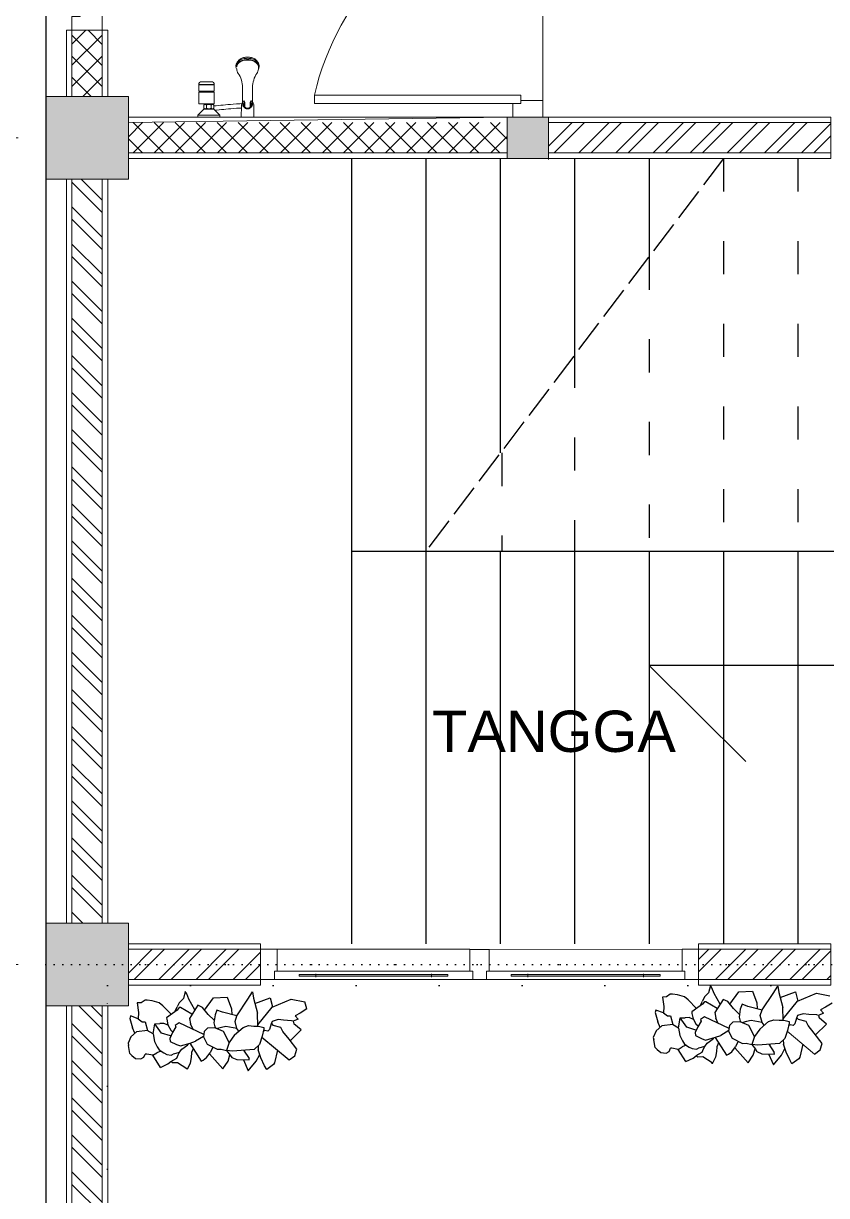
# Model space of a CAD drawing. Header units: millimetres. Extents: x -12161372 to 46643, y -9506984 to 15358.
# Drawn here: x 33984.1 to 34275.6, y 6250.3 to 6675.6 of the extents above; entities that cross this region are included whole.
import ezdxf

# ---------------------------------------------------------------- set-up
doc = ezdxf.new("R2010")
doc.units = ezdxf.units.MM
for name, pattern in [('ACAD_ISO02W100', [15, 12, -3]), ('ACAD_ISO03W100', [30, 12, -18]), ('ACAD_ISO07W100', [3, 0, -3]), ('DASHED', [70, 50, -20])]:
    doc.linetypes.add(name, pattern=pattern)
for name, color, linetype, lineweight in [('arsiran', 202, 'Continuous', 0), ('dimensi', 50, 'Continuous', 5), ('dinding', 110, 'Continuous', 9), ('furniture', 7, 'Continuous', 5), ('interior', 7, 'Continuous', 13), ('jendela', 7, 'Continuous', 15), ('kolom', 150, 'Continuous', 13), ('pintu', 7, 'Continuous', 13), ('tumbuhan', 3, 'Continuous', 5)]:
    doc.layers.add(name, color=color, linetype=linetype, lineweight=lineweight)
doc.layers.add('lahan', color=253, linetype='Continuous', plot=False)
doc.layers.add('lantai', color=9, linetype='Continuous')
doc.layers.add('RING BALOK', color=7, linetype='Continuous')
doc.styles.get("Standard").update_dxf_attribs({"font": 'arial.ttf'})
doc.dimstyles.new('ISO-25', dxfattribs={"dimtxt": 4.5, "dimasz": 10, "dimexe": 10, "dimexo": 10, "dimtad": 1, "dimtxsty": 'Standard', "dimblk": 'ARCHTICK', "dimcen": 2.5, "dimclrt": 256, "dimadec": 0, "dimazin": 0, "dimtfac": 1, "dimtmove": 0, "dimatfit": 3, "dimfxl": 75, "dimfxlon": 1, "dimtfillclr": 256, "dimlwd": -1, "dimlwe": -1, "dimarcsym": 0})

# ---------------------------------------------------------------- blocks, each defined once
blk = doc.blocks.new('*U10')
at = {"layer": 'arsiran'}
h = blk.add_hatch(dxfattribs=at)
h.set_pattern_fill('ANSI32', color=256)
h.set_pattern_definition([(45, (-2274.681, -4513.269), (-6.735192, 6.735192), []), (45, (-2270.191, -4513.269), (-6.735192, 6.735192), [])])
h.paths.add_polyline_path([(0, 5.5), (0, -5.5), (270, -5.5), (270, 5.5)])
blk.add_lwpolyline([(0, -5.5), (270, -5.5), (270, 5.5), (0, 5.5)], close=True, dxfattribs=at)
at = {"layer": 'dinding'}
blk.add_lwpolyline([(0, -7.5), (270, -7.5), (270, 7.5), (0, 7.5)], close=True, dxfattribs=at)
blk = doc.blocks.new('*U36')
at = {"layer": 'arsiran'}
h = blk.add_hatch(dxfattribs=at)
h.set_pattern_fill('ANSI32', color=256)
h.set_pattern_definition([(45, (-2496.686, -4513.269), (-6.735192, 6.735192), []), (45, (-2492.196, -4513.269), (-6.735192, 6.735192), [])])
h.paths.add_polyline_path([(0, 5.5), (0, -5.5), (47.99, -5.5), (47.99, 5.5)])
blk.add_lwpolyline([(0, -5.5), (47.99, -5.5), (47.99, 5.5), (0, 5.5)], close=True, dxfattribs=at)
at = {"layer": 'dinding'}
blk.add_lwpolyline([(0, -7.5), (47.99, -7.5), (47.99, 7.5), (0, 7.5)], close=True, dxfattribs=at)
blk = doc.blocks.new('*U68')
at = {"layer": 'arsiran'}
h = blk.add_hatch(dxfattribs=at)
h.set_pattern_fill('ANSI32', color=256)
h.set_pattern_definition([(45, (-2442.189, -4513.269), (-6.735192, 6.735192), []), (45, (-2437.699, -4513.269), (-6.735192, 6.735192), [])])
h.paths.add_polyline_path([(0, 5.5), (0, -5.5), (102.49, -5.5), (102.49, 5.5)])
blk.add_lwpolyline([(0, -5.5), (102.49, -5.5), (102.49, 5.5), (0, 5.5)], close=True, dxfattribs=at)
at = {"layer": 'dinding'}
blk.add_lwpolyline([(0, -7.5), (102.49, -7.5), (102.49, 7.5), (0, 7.5)], close=True, dxfattribs=at)
blk = doc.blocks.new('_ArchTick')
at = {"color": 0, "linetype": 'ByBlock', "const_width": 0.15}
blk.add_lwpolyline([(-0.5, -0.5), (0.5, 0.5)], dxfattribs=at)
blk = doc.blocks.new('*D163')
at = {"layer": 'Defpoints', "color": 0, "ltscale": 10, "transparency": 16777216}
for p in [(33992.16, 6784.13), (33928.51, 6634.13), (33992.16, 6634.13)]:
    blk.add_point(p, dxfattribs=at)
at = {"layer": 'dimensi', "color": 0, "ltscale": 10, "transparency": 16777216}
for p, q in [((33982.16, 6784.13), (33918.51, 6784.13)), ((33928.51, 6784.13), (33928.51, 6634.13)), ((33982.16, 6634.13), (33918.51, 6634.13))]:
    blk.add_line(p, q, dxfattribs=at)
at = {"layer": 'dimensi', "color": 0, "ltscale": 10, "transparency": 16777216, "xscale": 10, "yscale": 10, "zscale": 10}
for p, rotation in [((33928.51, 6784.13), 90), ((33928.51, 6634.13), 270)]:
    blk.add_blockref('_ArchTick', p, dxfattribs=dict(at, rotation=rotation))
at = {"layer": 'dimensi', "ltscale": 10, "transparency": 16777216, "insert": (33914.1, 6709.13), "char_height": 4.5, "attachment_point": 5, "rotation": 90}
blk.add_mtext('{\\H6x;150}', dxfattribs=at)
blk = doc.blocks.new('*D164')
at = {"layer": 'Defpoints', "color": 0, "ltscale": 10, "transparency": 16777216}
for p in [(33992.16, 6634.13), (33928.3, 6334.13), (33992.16, 6334.13)]:
    blk.add_point(p, dxfattribs=at)
at = {"layer": 'dimensi', "color": 0, "ltscale": 10, "transparency": 16777216}
for p, q in [((33982.16, 6634.13), (33918.3, 6634.13)), ((33928.3, 6634.13), (33928.3, 6334.13)), ((33982.16, 6334.13), (33918.3, 6334.13))]:
    blk.add_line(p, q, dxfattribs=at)
at = {"layer": 'dimensi', "color": 0, "ltscale": 10, "transparency": 16777216, "xscale": 10, "yscale": 10, "zscale": 10}
for p, rotation in [((33928.3, 6634.13), 90), ((33928.3, 6334.13), 270)]:
    blk.add_blockref('_ArchTick', p, dxfattribs=dict(at, rotation=rotation))
at = {"layer": 'dimensi', "ltscale": 10, "transparency": 16777216, "insert": (33913.88, 6484.13), "char_height": 4.5, "attachment_point": 5, "rotation": 90}
blk.add_mtext('{\\H6x;300}', dxfattribs=at)
blk = doc.blocks.new('*D165')
at = {"layer": 'Defpoints', "color": 0, "ltscale": 10, "transparency": 16777216}
for p in [(33992.16, 6334.13), (33930.21, 6034.13), (33992.16, 6034.13)]:
    blk.add_point(p, dxfattribs=at)
at = {"layer": 'dimensi', "color": 0, "ltscale": 10, "transparency": 16777216}
for p, q in [((33982.16, 6334.13), (33920.21, 6334.13)), ((33930.21, 6334.13), (33930.21, 6034.13)), ((33982.16, 6034.13), (33920.21, 6034.13))]:
    blk.add_line(p, q, dxfattribs=at)
at = {"layer": 'dimensi', "color": 0, "ltscale": 10, "transparency": 16777216, "xscale": 10, "yscale": 10, "zscale": 10}
for p, rotation in [((33930.21, 6334.13), 90), ((33930.21, 6034.13), 270)]:
    blk.add_blockref('_ArchTick', p, dxfattribs=dict(at, rotation=rotation))
at = {"layer": 'dimensi', "ltscale": 10, "transparency": 16777216, "insert": (33915.79, 6184.13), "char_height": 4.5, "attachment_point": 5, "rotation": 90}
blk.add_mtext('{\\H6x;300}', dxfattribs=at)
blk = doc.blocks.new('*D168')
at = {"layer": 'Defpoints', "color": 0, "ltscale": 10, "transparency": 16777216}
for p in [(34167.16, 7084.23), (34167.16, 6784.13), (33992.16, 6613.19)]:
    blk.add_point(p, dxfattribs=at)
at = {"layer": 'dimensi', "color": 0, "ltscale": 10, "transparency": 16777216}
for p, q in [((33992.16, 7009.23), (33992.16, 7094.23)), ((34167.16, 7009.23), (34167.16, 7094.23)), ((33992.16, 7084.23), (34167.16, 7084.23))]:
    blk.add_line(p, q, dxfattribs=at)
at = {"layer": 'dimensi', "color": 0, "ltscale": 10, "transparency": 16777216, "xscale": 10, "yscale": 10, "zscale": 10, "rotation": 180}
blk.add_blockref('_ArchTick', (33992.16, 7084.23), dxfattribs=at)
at = {"layer": 'dimensi', "color": 0, "ltscale": 10, "transparency": 16777216, "xscale": 10, "yscale": 10, "zscale": 10}
blk.add_blockref('_ArchTick', (34167.16, 7084.23), dxfattribs=at)
at = {"layer": 'dimensi', "ltscale": 10, "transparency": 16777216, "insert": (34079.66, 7098.64), "char_height": 4.5, "attachment_point": 5}
blk.add_mtext('{\\H6x;175}', dxfattribs=at)
blk = doc.blocks.new('*D169')
at = {"layer": 'Defpoints', "color": 0, "ltscale": 10, "transparency": 16777216}
for p in [(33992.16, 7034.13), (33816.38, 6034.13), (33999.66, 6034.13)]:
    blk.add_point(p, dxfattribs=at)
at = {"layer": 'dimensi', "color": 0, "ltscale": 10, "transparency": 16777216}
for p, q in [((33891.38, 7034.13), (33806.38, 7034.13)), ((33816.38, 7034.13), (33816.38, 6034.13)), ((33891.38, 6034.13), (33806.38, 6034.13))]:
    blk.add_line(p, q, dxfattribs=at)
at = {"layer": 'dimensi', "color": 0, "ltscale": 10, "transparency": 16777216, "xscale": 10, "yscale": 10, "zscale": 10}
for p, rotation in [((33816.38, 7034.13), 90), ((33816.38, 6034.13), 270)]:
    blk.add_blockref('_ArchTick', p, dxfattribs=dict(at, rotation=rotation))
at = {"layer": 'dimensi', "ltscale": 10, "transparency": 16777216, "insert": (33801.97, 6534.13), "char_height": 4.5, "attachment_point": 5, "rotation": 90}
blk.add_mtext('{\\H6x;1000}', dxfattribs=at)

msp = doc.modelspace()

# ---------------------------------------------------------------- hatches: boundary and pattern name
at = {"layer": 'dinding'}
h = msp.add_hatch(dxfattribs=at)
h.set_pattern_fill('ANSI37', color=202, scale=1.7, angle=270)
h.set_pattern_definition([(315, (29820.301, 11883.2016), (3.816609, 3.816609), []), (45, (29820.301, 11883.2016), (-3.816609, 3.816609), [])])
h.paths.add_polyline_path([(34001.66, 6649.132), (34012.66, 6649.132), (34012.66, 6673.132), (34001.66, 6673.132)])
h = msp.add_hatch(dxfattribs=at)
h.set_pattern_fill('ANSI37', color=202, scale=1.7)
h.set_pattern_definition([(45, (28812.0903, 2447.2725), (-3.816609, 3.816609), []), (135, (28812.0903, 2447.2725), (-3.816609, -3.816609), [])])
h.paths.add_polyline_path([(34159.669, 6628.624), (34159.669, 6639.624), (34022.16, 6639.632), (34022.16, 6628.632)])
at = {"layer": 'jendela'}
h = msp.add_hatch(color=256, dxfattribs=at)
h.dxf.hatch_style = 1
h.paths.add_polyline_path([(34138.148, 6329.845), (34138.148, 6330.445), (34084.148, 6330.445), (34084.148, 6329.845)])
h = msp.add_hatch(color=256, dxfattribs=at)
h.dxf.hatch_style = 1
h.paths.add_polyline_path([(34138.148, 6329.845), (34138.148, 6330.445), (34084.148, 6330.445), (34084.148, 6329.845)])
h = msp.add_hatch(color=256, dxfattribs=at)
h.dxf.hatch_style = 1
h.paths.add_polyline_path([(34084.155, 6329.84), (34084.155, 6330.44), (34138.155, 6330.44), (34138.155, 6329.84)])
h = msp.add_hatch(color=256, dxfattribs=at)
h.dxf.hatch_style = 1
h.paths.add_polyline_path([(34084.161, 6329.845), (34084.161, 6330.445), (34138.161, 6330.445), (34138.161, 6329.845)])
h = msp.add_hatch(color=256, dxfattribs=at)
h.dxf.hatch_style = 1
h.paths.add_polyline_path([(34084.161, 6329.845), (34084.161, 6330.445), (34138.161, 6330.445), (34138.161, 6329.845)])
h = msp.add_hatch(color=256, dxfattribs=at)
h.dxf.hatch_style = 1
h.paths.add_polyline_path([(34215.148, 6329.845), (34215.148, 6330.445), (34161.148, 6330.445), (34161.148, 6329.845)])
h = msp.add_hatch(color=256, dxfattribs=at)
h.dxf.hatch_style = 1
h.paths.add_polyline_path([(34215.148, 6329.845), (34215.148, 6330.445), (34161.148, 6330.445), (34161.148, 6329.845)])
h = msp.add_hatch(color=256, dxfattribs=at)
h.dxf.hatch_style = 1
h.paths.add_polyline_path([(34215.155, 6329.84), (34215.155, 6330.44), (34161.155, 6330.44), (34161.155, 6329.84)])
h = msp.add_hatch(color=256, dxfattribs=at)
h.dxf.hatch_style = 1
h.paths.add_polyline_path([(34161.161, 6329.845), (34161.161, 6330.445), (34215.161, 6330.445), (34215.161, 6329.845)])
h = msp.add_hatch(color=256, dxfattribs=at)
h.dxf.hatch_style = 1
h.paths.add_polyline_path([(34161.161, 6329.845), (34161.161, 6330.445), (34215.161, 6330.445), (34215.161, 6329.845)])
at = {"layer": 'kolom'}
h = msp.add_hatch(color=256, dxfattribs=at)
h.dxf.hatch_style = 1
h.paths.add_polyline_path([(34022.16, 6619.132), (34022.16, 6649.132), (33992.16, 6649.132), (33992.16, 6619.132)])
h = msp.add_hatch(color=256, dxfattribs=at)
h.dxf.hatch_style = 1
h.paths.add_polyline_path([(34174.685, 6641.624), (34159.685, 6641.624), (34159.685, 6626.624), (34174.685, 6626.624)])
h = msp.add_hatch(color=256, dxfattribs=at)
h.dxf.hatch_style = 1
h.paths.add_polyline_path([(34022.16, 6319.132), (34022.16, 6349.132), (33992.16, 6349.132), (33992.16, 6319.132)])

# ---------------------------------------------------------------- linework, layer by layer
at = {"layer": 'arsiran'}
for points in [[(34001.66, 6673.132), (34001.66, 6649.132)], [(34012.66, 6649.132), (34012.66, 6673.132)], [(34159.669, 6641.624), (34022.16, 6639.632)], [(34022.16, 6628.632), (34159.669, 6628.632)]]:
    msp.add_lwpolyline(points, dxfattribs=at)
at = {"layer": 'dinding'}
for points in [[(33999.66, 6673.132), (33999.66, 6649.132), (34014.66, 6649.132), (34014.66, 6673.132)], [(34022.16, 6626.632), (34159.669, 6626.624), (34159.669, 6641.624), (34022.16, 6641.632)]]:
    msp.add_lwpolyline(points, close=True, dxfattribs=at)
at = {"layer": 'interior', "lineweight": 0}
for p, q in [((34069.361, 6659.866), (34069.361, 6659.146)), ((34069.642, 6659.866), (34069.642, 6660.302)), ((34047.705, 6650.997), (34047.705, 6653.472)), ((34053.33, 6653.472), (34047.705, 6653.472)), ((34053.33, 6653.416), (34047.705, 6653.416)), ((34053.33, 6653.304), (34047.705, 6653.304)), ((34052.317, 6654.485), (34048.717, 6654.485)), ((34053.33, 6650.997), (34053.33, 6653.472)), ((34053.33, 6650.997), (34047.705, 6650.997)), ((34047.705, 6646.413), (34047.705, 6650.688)), ((34053.33, 6650.688), (34047.705, 6650.688)), ((34049.673, 6650.688), (34049.673, 6650.997)), ((34053.048, 6650.688), (34053.048, 6650.997)), ((34053.33, 6646.413), (34053.33, 6650.688)), ((34063.623, 6646.443), (34063.623, 6652.426)), ((34067.223, 6646.443), (34067.223, 6652.426)), ((34047.423, 6642.363), (34049.561, 6644.557)), ((34047.705, 6646.413), (34053.33, 6646.413)), ((34049.505, 6646.019), (34049.786, 6646.357)), ((34049.505, 6646.019), (34049.505, 6644.927)), ((34049.505, 6644.927), (34049.786, 6644.589)), ((34049.561, 6644.557), (34053.161, 6644.557)), ((34049.786, 6646.357), (34052.936, 6646.357)), ((34049.786, 6644.589), (34052.936, 6644.589)), ((34050.461, 6646.019), (34050.461, 6644.927)), ((34052.261, 6646.019), (34052.261, 6644.927)), ((34053.217, 6646.019), (34052.936, 6646.357)), ((34053.217, 6644.927), (34052.936, 6644.589)), ((34055.298, 6642.363), (34053.161, 6644.557)), ((34053.217, 6646.019), (34053.217, 6644.927)), ((34063.117, 6641.632), (34063.174, 6645.713)), ((34067.73, 6641.632), (34067.673, 6645.713)), ((34047.423, 6642.363), (34055.298, 6642.363)), ((34047.423, 6642.363), (34047.423, 6641.632)), ((34047.423, 6641.632), (34055.298, 6641.632)), ((34055.298, 6642.363), (34055.298, 6641.632)), ((34067.73, 6641.632), (34063.117, 6641.632))]:
    msp.add_line(p, q, dxfattribs=at)
at = {"layer": 'interior', "linetype": 'DASHED', "lineweight": 0}
for p, q in [((34064.467, 6646.897), (34064.214, 6647.579)), ((34064.467, 6645.569), (34064.467, 6646.897)), ((34066.38, 6646.897), (34066.633, 6647.579)), ((34066.38, 6645.569), (34066.38, 6646.897))]:
    msp.add_line(p, q, dxfattribs=at)
at = {"layer": 'interior', "lineweight": 0}
for points in [[(34061.205, 6660.302, -0.1458859), (34061.488, 6661.252, -0.107164), (34062.44, 6662.19, -0.077127), (34063.739, 6662.755, -0.0641918), (34065.423, 6662.972, -0.0641918), (34067.108, 6662.755, -0.077127), (34068.406, 6662.19, -0.107164), (34069.359, 6661.252, -0.1458859), (34069.642, 6660.302, -0.1458859)], [(34061.507, 6658.888, -0.0026927), (34061.488, 6658.916, -0.1458859), (34061.205, 6659.866, -0.1458859), (34061.488, 6660.816, -0.107164), (34062.44, 6661.754, -0.077127), (34063.739, 6662.319, -0.0641918), (34065.423, 6662.537, -0.0641918), (34067.108, 6662.319, -0.077127), (34068.406, 6661.754, -0.107164), (34069.359, 6660.816, -0.1458859), (34069.642, 6659.866, -0.1458859)], [(34061.486, 6659.866, -0.1458859), (34061.75, 6660.753, -0.107164), (34062.639, 6661.629, -0.077127), (34063.851, 6662.156, -0.0641918), (34065.423, 6662.359, -0.0641918)], [(34061.847, 6661.704, -0.0383239), (34061.96, 6661.911, -0.1071691), (34062.798, 6662.738, -0.0773123), (34063.941, 6663.238, -0.0644119), (34065.423, 6663.429, -0.0644119)], [(34065.423, 6663.429, -0.0644119), (34066.905, 6663.238, -0.0773123), (34068.049, 6662.738, -0.1071691), (34068.887, 6661.911, -0.0383239), (34069, 6661.704, -0.1454689)], [(34065.423, 6662.359, -0.0641918), (34066.996, 6662.156, -0.077127), (34068.208, 6661.629, -0.107164), (34069.096, 6660.753, -0.1458859), (34069.361, 6659.866, -0.1458859)], [(34069.642, 6659.866, -0.1458859), (34069.359, 6658.916, -0.0026927), (34069.34, 6658.888, -0.077127)], [(34067.223, 6646.443, -0.1025051), (34067.088, 6645.788, -0.1000643), (34066.696, 6645.225, -0.0967954), (34066.116, 6644.853, -0.0946044), (34065.423, 6644.721, -0.0946044), (34064.731, 6644.853, -0.0967954), (34064.151, 6645.225, -0.1000643), (34063.759, 6645.788, -0.1025051), (34063.623, 6646.443, -0.1025051)]]:
    msp.add_lwpolyline(points, format="xyb", dxfattribs=at)
for points in [[(34063.34, 6646.531), (34062.592, 6646.49), (34061.352, 6646.413), (34060.243, 6646.336), (34059.239, 6646.259), (34058.315, 6646.18), (34057.445, 6646.102), (34056.603, 6646.022), (34055.764, 6645.942), (34054.909, 6645.86), (34054.042, 6645.778), (34053.217, 6645.7)], [(34063.163, 6644.944), (34062.687, 6644.918), (34061.459, 6644.842), (34060.359, 6644.765), (34059.364, 6644.688), (34058.447, 6644.611), (34057.584, 6644.533), (34056.748, 6644.454), (34055.914, 6644.374), (34055.064, 6644.293), (34054.203, 6644.211), (34053.557, 6644.15)]]:
    msp.add_lwpolyline(points, dxfattribs=at)
for centre, radius, start, end in [((34064.596, 6659.266), 3.112, 182.22281, 214.38854), ((34054.491, 6652.35), 9.133, 0.47722, 34.38854), ((34076.356, 6652.35), 9.133, 145.61146, 179.52278), ((34066.251, 6659.266), 3.112, 325.61146, 357.77719), ((34048.717, 6653.472), 1.013, 90, 180), ((34052.317, 6653.472), 1.013, 0, 90), ((34049.983, 6645.624), 0.621, 39.59775, 140.40225), ((34049.983, 6645.322), 0.621, 219.59775, 320.40225), ((34051.361, 6644.332), 1.912, 61.92751, 118.07249), ((34051.361, 6646.614), 1.912, 241.92751, 298.07249), ((34052.739, 6645.624), 0.621, 39.59775, 140.40225), ((34052.739, 6645.322), 0.621, 219.59775, 320.40225), ((34065.423, 6645.682), 2.25, 143.1301, 179.20732), ((34065.423, 6645.092), 1.069, 153.47465, 164.46692), ((34065.423, 6645.092), 1.069, 15.53308, 26.52535), ((34065.423, 6645.682), 2.25, 0.79268, 36.8699)]:
    msp.add_arc(centre, radius, start, end, dxfattribs=at)
at = {"layer": 'interior', "linetype": 'DASHED', "lineweight": 0}
for centre, radius, start, end in [((34065.423, 6645.682), 2.25, 122.51361, 143.1301), ((34065.423, 6646.09), 1.477, 134.9991, 45.0009), ((34065.423, 6646.09), 1.252, 139.8221, 40.1779), ((34065.423, 6645.682), 2.25, 36.8699, 57.48639)]:
    msp.add_arc(centre, radius, start, end, dxfattribs=at)
at = {"layer": 'jendela'}
for p, q in [((34076.155, 6339.623), (34146.155, 6339.623)), ((34076.155, 6339.623), (34146.155, 6339.623)), ((34223.154, 6339.623), (34153.165, 6339.596)), ((34223.154, 6339.623), (34153.165, 6339.596)), ((34090.154, 6330.691), (34090.154, 6329.491)), ((34132.155, 6330.691), (34132.155, 6329.491)), ((34167.154, 6330.691), (34167.154, 6329.491)), ((34209.155, 6330.691), (34209.155, 6329.491)), ((34152.155, 6328.64), (34070.155, 6328.64)), ((34147.155, 6328.64), (34229.154, 6328.64))]:
    msp.add_line(p, q, dxfattribs=at)
for points in [[(34076.155, 6328.64), (34076.155, 6328.64), (34070.155, 6328.64), (34070.143, 6339.623)], [(34070.143, 6339.623), (34076.155, 6339.623), (34076.155, 6331.64)], [(34076.155, 6328.64), (34076.155, 6328.64), (34070.155, 6328.64), (34070.155, 6339.624)], [(34070.155, 6339.624), (34076.155, 6339.623), (34076.155, 6331.64)], [(34146.144, 6339.605), (34153.165, 6339.605), (34153.155, 6331.64), (34152.155, 6331.64), (34152.155, 6328.64), (34147.155, 6328.64)], [(34153.165, 6339.605), (34146.144, 6339.605), (34146.155, 6331.64), (34147.155, 6331.64), (34147.155, 6328.64), (34152.155, 6328.64)], [(34153.165, 6339.605), (34146.144, 6339.605), (34146.155, 6331.64), (34147.155, 6331.64), (34147.155, 6328.64), (34152.155, 6328.64)], [(34223.154, 6328.64), (34223.154, 6328.64), (34229.154, 6328.64), (34229.154, 6339.624)], [(34229.154, 6339.624), (34223.154, 6339.623), (34223.154, 6331.64)], [(34223.154, 6328.64), (34223.154, 6328.64), (34229.154, 6328.64), (34229.166, 6339.623)], [(34229.166, 6339.623), (34223.154, 6339.623), (34223.154, 6331.64)]]:
    msp.add_lwpolyline(points, dxfattribs=at)
for points in [[(34147.155, 6328.64), (34075.155, 6328.64), (34075.155, 6331.64), (34147.155, 6331.64)], [(34147.155, 6328.64), (34075.155, 6328.64), (34075.155, 6331.64), (34147.155, 6331.64)], [(34138.155, 6330.44), (34084.155, 6330.44), (34084.155, 6329.84), (34138.155, 6329.84)], [(34084.155, 6330.44), (34138.155, 6330.44), (34138.155, 6329.84), (34084.155, 6329.84)], [(34138.155, 6330.44), (34084.155, 6330.44), (34084.155, 6329.84), (34138.155, 6329.84)], [(34084.155, 6330.44), (34138.155, 6330.44), (34138.155, 6329.84), (34084.155, 6329.84)], [(34138.155, 6330.44), (34084.155, 6330.44), (34084.155, 6329.84), (34138.155, 6329.84)], [(34152.155, 6328.64), (34224.155, 6328.64), (34224.155, 6331.64), (34152.155, 6331.64)], [(34152.155, 6328.64), (34224.155, 6328.64), (34224.155, 6331.64), (34152.155, 6331.64)], [(34161.155, 6330.44), (34215.155, 6330.44), (34215.155, 6329.84), (34161.155, 6329.84)], [(34215.155, 6330.44), (34161.155, 6330.44), (34161.155, 6329.84), (34215.155, 6329.84)], [(34161.155, 6330.44), (34215.155, 6330.44), (34215.155, 6329.84), (34161.155, 6329.84)], [(34161.155, 6330.44), (34215.155, 6330.44), (34215.155, 6329.84), (34161.155, 6329.84)], [(34215.155, 6330.44), (34161.155, 6330.44), (34161.155, 6329.84), (34215.155, 6329.84)]]:
    msp.add_lwpolyline(points, close=True, dxfattribs=at)
at = {"layer": 'kolom'}
for p, q in [((34174.669, 6641.624), (34174.669, 6626.624)), ((34174.669, 6641.247), (34174.669, 6626.247))]:
    msp.add_line(p, q, dxfattribs=at)
for points in [[(33992.16, 6619.132), (34022.16, 6619.132), (34022.16, 6649.132), (33992.16, 6649.132)], [(34159.669, 6626.624), (34174.669, 6626.624), (34174.669, 6641.624), (34159.669, 6641.624)], [(33992.16, 6319.132), (34022.16, 6319.132), (34022.16, 6349.132), (33992.16, 6349.132)]]:
    msp.add_lwpolyline(points, close=True, dxfattribs=at)
at = {"layer": 'lahan', "linetype": 'ACAD_ISO07W100', "ltscale": 10}
msp.add_lwpolyline([(34014.566, 6326.501), (34584.66, 6326.501), (34584.66, 6049.124), (34014.566, 6049.124)], close=True, dxfattribs=at)
at = {"layer": 'lantai'}
for p, q in [((34103.16, 6626.632), (34103.16, 6341.632)), ((34103.16, 6626.632), (34103.16, 6341.632)), ((34130.16, 6626.632), (34130.16, 6341.632)), ((34130.16, 6626.632), (34130.16, 6341.632)), ((34157.16, 6626.632), (34157.16, 6519.757)), ((34184.16, 6626.632), (34184.16, 6555.382)), ((34211.16, 6626.632), (34211.16, 6591.007)), ((34103.16, 6484.132), (34292.16, 6484.132)), ((34157.16, 6484.132), (34157.16, 6341.632)), ((34184.16, 6484.132), (34184.16, 6341.632)), ((34211.16, 6484.132), (34211.16, 6341.632)), ((34211.16, 6484.132), (34211.16, 6341.632)), ((34211.16, 6484.132), (34211.16, 6341.632)), ((34238.16, 6484.132), (34238.16, 6341.632)), ((34238.16, 6484.132), (34238.16, 6341.632)), ((34238.16, 6484.132), (34238.16, 6341.632)), ((34265.16, 6484.132), (34265.16, 6341.632)), ((34265.16, 6484.132), (34265.16, 6341.632)), ((34211.16, 6442.566), (34246.332, 6407.814)), ((34339.684, 6442.566), (34211.407, 6442.566))]:
    msp.add_line(p, q, dxfattribs=at)
at = {"layer": 'lantai', "linetype": 'ACAD_ISO02W100'}
msp.add_line((34238.16, 6626.632), (34130.16, 6484.132), dxfattribs=at)
at = {"layer": 'lantai', "linetype": 'ACAD_ISO03W100'}
for p, q in [((34238.16, 6626.632), (34238.16, 6484.132)), ((34238.16, 6626.632), (34238.16, 6484.132)), ((34238.16, 6626.632), (34238.16, 6484.132)), ((34265.16, 6626.632), (34265.16, 6484.132)), ((34265.16, 6626.632), (34265.16, 6484.132)), ((34211.16, 6591.007), (34211.16, 6484.132)), ((34211.16, 6591.007), (34211.16, 6484.132)), ((34184.16, 6555.382), (34184.16, 6484.132)), ((34157.671, 6519.757), (34157.671, 6484.132))]:
    msp.add_line(p, q, dxfattribs=at)
at = {"layer": 'lantai', "linetype": 'ACAD_ISO07W100', "ltscale": 10}
msp.add_line((33607.01, 6334.132), (35569.314, 6334.132), dxfattribs=at)
at = {"layer": 'lantai', "linetype": 'ACAD_ISO07W100'}
msp.add_line((33992.16, 6334.132), (34592.16, 6334.132), dxfattribs=at)
at = {"layer": 'lantai'}
msp.add_lwpolyline([(33992.16, 6034.132), (35192.16, 6034.132), (35192.16, 7034.132), (33992.16, 7034.132)], close=True, dxfattribs=at)
at = {"layer": 'pintu'}
msp.add_line((34172.653, 6647.63), (34172.568, 6722.63), dxfattribs=at)
for points in [[(34012.66, 6673.132), (34012.66, 6679.132), (34004.66, 6679.132), (34004.66, 6678.132), (34001.66, 6678.132), (34001.66, 6673.132)], [(34164.67, 6649.621), (34164.671, 6646.621), (34089.671, 6646.589), (34089.67, 6649.589)]]:
    msp.add_lwpolyline(points, close=True, dxfattribs=at)
msp.add_lwpolyline([(34172.66, 6641.63), (34172.66, 6641.63), (34172.653, 6647.63), (34164.67, 6647.621), (34164.671, 6646.621), (34161.671, 6646.617), (34161.677, 6641.617), (34172.66, 6641.63)], dxfattribs=at)
msp.add_arc((34186.839, 6626.903), 99.782, 104.67103, 166.85846, dxfattribs=at)
at = {"layer": 'RING BALOK', "linetype": 'Continuous'}
for p, q in [((34233.439, 6326.487), (34232.801, 6323.852)), ((34234.004, 6325.64), (34233.439, 6326.487)), ((34234.784, 6323.642), (34234.004, 6325.64)), ((34256.159, 6323.625), (34257.873, 6326.303)), ((34257.873, 6326.303), (34258.303, 6324)), ((34028.195, 6321.169), (34026.787, 6320.243)), ((34029.019, 6321.202), (34028.195, 6321.169)), ((34030.822, 6320.984), (34029.019, 6321.202)), ((34033.36, 6320.216), (34030.822, 6320.984)), ((34042.115, 6321.725), (34040.545, 6320.212)), ((34042.753, 6324.36), (34042.115, 6321.725)), ((34043.318, 6323.512), (34042.753, 6324.36)), ((34044.097, 6321.514), (34043.318, 6323.512)), ((34046.312, 6317.653), (34044.097, 6321.514)), ((34049.816, 6317.565), (34053.056, 6322.053)), ((34053.056, 6322.053), (34058.014, 6322.303)), ((34058.014, 6322.303), (34059.563, 6318.052)), ((34061.523, 6315.541), (34065.472, 6321.497)), ((34065.472, 6321.497), (34067.187, 6324.175)), ((34067.187, 6324.175), (34067.616, 6321.873)), ((34067.616, 6321.873), (34069.04, 6316.421)), ((34068.116, 6319.958), (34073.66, 6322.053)), ((34073.66, 6322.053), (34074.465, 6318.706)), ((34074.36, 6318.662), (34081.277, 6321.548)), ((34081.277, 6321.548), (34086.156, 6320.583)), ((34217.473, 6322.371), (34216.038, 6322.314)), ((34216.038, 6322.314), (34216.503, 6318.853)), ((34218.882, 6323.297), (34217.473, 6322.371)), ((34219.705, 6323.33), (34218.882, 6323.297)), ((34221.508, 6323.112), (34219.705, 6323.33)), ((34224.046, 6322.343), (34221.508, 6323.112)), ((34225.337, 6321.235), (34224.046, 6322.343)), ((34228.402, 6318.161), (34225.337, 6321.235)), ((34231.231, 6322.34), (34230.558, 6320.863)), ((34232.801, 6323.852), (34231.231, 6322.34)), ((34236.999, 6319.781), (34234.784, 6323.642)), ((34238.084, 6321.454), (34234.996, 6316.691)), ((34239.725, 6320.649), (34238.084, 6321.454)), ((34240.502, 6319.692), (34243.743, 6324.18)), ((34243.743, 6324.18), (34248.7, 6324.43)), ((34248.7, 6324.43), (34250.249, 6320.179)), ((34252.209, 6317.668), (34256.159, 6323.625)), ((34258.303, 6324), (34259.727, 6318.548)), ((34258.803, 6322.086), (34264.346, 6324.18)), ((34264.346, 6324.18), (34265.151, 6320.834)), ((34265.047, 6320.79), (34271.963, 6323.676)), ((34271.963, 6323.676), (34276.843, 6322.711)), ((34026.787, 6320.243), (34025.352, 6320.186)), ((34025.352, 6320.186), (34025.817, 6316.725)), ((34025.817, 6316.725), (34025.708, 6314.401)), ((34034.651, 6319.107), (34033.36, 6320.216)), ((34037.716, 6316.033), (34034.651, 6319.107)), ((34039.907, 6317.577), (34038.148, 6316.347)), ((34039.079, 6316.999), (34039.871, 6318.736)), ((34040.545, 6320.212), (34039.871, 6318.736)), ((34040.598, 6318.475), (34039.907, 6317.577)), ((34041.136, 6318.496), (34040.598, 6318.475)), ((34045.162, 6316.047), (34041.136, 6318.496)), ((34047.397, 6319.326), (34044.31, 6314.564)), ((34049.038, 6318.522), (34047.397, 6319.326)), ((34051.092, 6315.994), (34049.038, 6318.522)), ((34054.276, 6317.571), (34053.612, 6315.805)), ((34056.276, 6316.781), (34054.276, 6317.571)), ((34061.492, 6315.442), (34056.276, 6316.781)), ((34059.563, 6318.052), (34059.689, 6315.905)), ((34069.167, 6312.282), (34074.36, 6318.662)), ((34086.954, 6318.005), (34084.486, 6316.457)), ((34086.954, 6318.005), (34086.156, 6320.583)), ((34213.668, 6317.58), (34213.336, 6316.697)), ((34216.394, 6316.529), (34213.668, 6317.58)), ((34216.503, 6318.853), (34216.394, 6316.529)), ((34228.835, 6318.475), (34226.726, 6316.941)), ((34226.726, 6316.941), (34226.744, 6316.362)), ((34230.593, 6319.705), (34228.835, 6318.475)), ((34229.766, 6319.126), (34230.558, 6320.863)), ((34231.284, 6320.603), (34230.593, 6319.705)), ((34231.822, 6320.624), (34231.284, 6320.603)), ((34235.849, 6318.175), (34231.822, 6320.624)), ((34241.778, 6318.122), (34239.725, 6320.649)), ((34244, 6315.995), (34241.778, 6318.122)), ((34244.298, 6317.933), (34243.848, 6315.015)), ((34244.963, 6319.699), (34244.298, 6317.933)), ((34246.963, 6318.909), (34244.963, 6319.699)), ((34252.178, 6317.57), (34246.963, 6318.909)), ((34250.249, 6320.179), (34250.375, 6318.033)), ((34251.554, 6315.613), (34252.209, 6317.668)), ((34259.868, 6313.915), (34259.727, 6318.548)), ((34259.853, 6314.41), (34265.047, 6320.79)), ((34275.173, 6318.585), (34273.405, 6317.644)), ((34273.405, 6317.644), (34274.492, 6316.414)), ((34277.64, 6320.133), (34275.173, 6318.585)), ((34022.982, 6315.452), (34022.649, 6314.569)), ((34022.649, 6314.569), (34023.653, 6311.13)), ((34025.708, 6314.401), (34022.982, 6315.452)), ((34025.708, 6314.401), (34027.179, 6313.3)), ((34027.179, 6313.3), (34028.255, 6313.343)), ((34028.255, 6313.343), (34029.07, 6310.186)), ((34031.19, 6308.93), (34031.796, 6312.615)), ((34031.796, 6312.615), (34033.59, 6312.686)), ((34032.926, 6310.92), (34031.796, 6312.615)), ((34035.025, 6312.743), (34033.59, 6312.686)), ((34036.566, 6312.069), (34035.025, 6312.743)), ((34038.148, 6316.347), (34036.04, 6314.814)), ((34036.04, 6314.814), (34036.057, 6314.234)), ((34036.057, 6314.234), (34036.478, 6312.222)), ((34040.587, 6312.965), (34039.178, 6312.039)), ((34049.502, 6308.746), (34040.587, 6312.965)), ((34044.31, 6314.564), (34044.731, 6312.551)), ((34045.617, 6310.584), (34044.731, 6312.551)), ((34053.612, 6315.805), (34053.162, 6312.887)), ((34053.162, 6312.887), (34053.565, 6311.454)), ((34060.868, 6313.485), (34061.523, 6315.541)), ((34061.485, 6310.9), (34060.868, 6313.485)), ((34069.182, 6311.787), (34069.04, 6316.421)), ((34074.008, 6312.56), (34073.352, 6310.504)), ((34074.34, 6313.443), (34074.008, 6312.56)), ((34074.059, 6312.695), (34074.743, 6312.009)), ((34076.475, 6314.108), (34074.34, 6313.443)), ((34078.457, 6313.897), (34076.475, 6314.108)), ((34081.337, 6313.722), (34078.457, 6313.897)), ((34081.949, 6313.529), (34081.337, 6313.722)), ((34083.805, 6314.286), (34081.949, 6313.529)), ((34081.949, 6313.529), (34082.269, 6312.599)), ((34084.852, 6310.383), (34082.269, 6312.599)), ((34084.486, 6316.457), (34082.719, 6315.517)), ((34082.719, 6315.517), (34083.805, 6314.286)), ((34213.336, 6316.697), (34214.339, 6313.258)), ((34215.145, 6311.282), (34214.339, 6313.258)), ((34216.394, 6316.529), (34217.865, 6315.428)), ((34217.865, 6315.428), (34218.941, 6315.471)), ((34218.941, 6315.471), (34219.756, 6312.314)), ((34221.876, 6311.058), (34222.482, 6314.742)), ((34222.482, 6314.742), (34224.276, 6314.814)), ((34223.612, 6313.048), (34222.482, 6314.742)), ((34224.921, 6311.36), (34223.612, 6313.048)), ((34225.712, 6314.871), (34224.276, 6314.814)), ((34227.252, 6314.197), (34225.712, 6314.871)), ((34226.744, 6316.362), (34227.164, 6314.349)), ((34227.164, 6314.349), (34228.303, 6312.365)), ((34230.061, 6313.595), (34228.867, 6311.518)), ((34231.273, 6315.093), (34229.864, 6314.167)), ((34229.864, 6314.167), (34230.061, 6313.595)), ((34240.189, 6310.874), (34231.273, 6315.093)), ((34234.996, 6316.691), (34235.417, 6314.679)), ((34236.304, 6312.712), (34235.417, 6314.679)), ((34241.569, 6313.185), (34240.349, 6311.976)), ((34244.26, 6313.292), (34241.569, 6313.185)), ((34243.848, 6315.015), (34244.252, 6313.582)), ((34244.252, 6313.582), (34244.44, 6313.299)), ((34247.354, 6311.966), (34244.26, 6313.292)), ((34246.593, 6313.385), (34245.166, 6313.038)), ((34248.198, 6313.739), (34246.593, 6313.385)), ((34252.172, 6313.028), (34248.198, 6313.739)), ((34251.345, 6310.675), (34254.495, 6313.41)), ((34252.172, 6313.028), (34251.554, 6315.613)), ((34252.99, 6312.104), (34252.172, 6313.028)), ((34254.495, 6313.41), (34256.451, 6314.068)), ((34256.451, 6314.068), (34258.433, 6313.858)), ((34258.433, 6313.858), (34260.048, 6313.922)), ((34260.048, 6313.922), (34262.039, 6313.422)), ((34262.056, 6312.842), (34261.418, 6310.207)), ((34262.039, 6313.422), (34262.056, 6312.842)), ((34264.039, 6312.632), (34263.518, 6312.031)), ((34264.694, 6314.687), (34264.039, 6312.632)), ((34265.026, 6315.57), (34264.694, 6314.687)), ((34264.745, 6314.823), (34265.429, 6314.137)), ((34267.162, 6316.235), (34265.026, 6315.57)), ((34268.147, 6313.375), (34265.429, 6314.137)), ((34269.144, 6316.025), (34267.162, 6316.235)), ((34268.909, 6311.956), (34268.147, 6313.375)), ((34272.023, 6315.85), (34269.144, 6316.025)), ((34271.6, 6308.56), (34275.538, 6312.511)), ((34272.635, 6315.657), (34272.023, 6315.85)), ((34274.492, 6316.414), (34272.635, 6315.657)), ((34272.635, 6315.657), (34272.955, 6314.727)), ((34275.538, 6312.511), (34272.955, 6314.727)), ((34025.132, 6309.739), (34023.032, 6307.916)), ((34024.459, 6309.155), (34023.653, 6311.13)), ((34029.07, 6310.186), (34025.132, 6309.739)), ((34031.19, 6308.93), (34028.953, 6310.172)), ((34031.174, 6308.939), (34031.632, 6306.229)), ((34034.234, 6309.233), (34032.926, 6310.92)), ((34037.499, 6308.203), (34034.234, 6309.233)), ((34036.478, 6312.222), (34037.616, 6310.237)), ((34038.181, 6309.39), (34037.167, 6307.32)), ((34038.284, 6309.568), (34037.616, 6310.237)), ((34039.375, 6311.467), (34038.181, 6309.39)), ((34039.178, 6312.039), (34039.375, 6311.467)), ((34049.663, 6309.848), (34049.366, 6307.807)), ((34050.883, 6311.057), (34049.663, 6309.848)), ((34053.574, 6311.164), (34050.883, 6311.057)), ((34053.565, 6311.454), (34053.754, 6311.171)), ((34056.668, 6309.838), (34053.574, 6311.164)), ((34055.906, 6311.257), (34054.48, 6310.91)), ((34057.512, 6311.611), (34055.906, 6311.257)), ((34058.765, 6305.862), (34056.668, 6309.838)), ((34061.485, 6310.9), (34057.512, 6311.611)), ((34060.659, 6308.548), (34058.765, 6305.862)), ((34060.659, 6308.548), (34063.809, 6311.283)), ((34062.304, 6309.976), (34061.485, 6310.9)), ((34063.809, 6311.283), (34065.764, 6311.941)), ((34065.764, 6311.941), (34067.747, 6311.73)), ((34067.747, 6311.73), (34069.361, 6311.794)), ((34069.361, 6311.794), (34071.352, 6311.294)), ((34071.37, 6310.715), (34070.732, 6308.08)), ((34071.228, 6310.129), (34071.746, 6310.15)), ((34071.352, 6311.294), (34071.37, 6310.715)), ((34072.832, 6309.903), (34071.746, 6310.15)), ((34073.352, 6310.504), (34072.832, 6309.903)), ((34077.461, 6311.248), (34074.743, 6312.009)), ((34078.223, 6309.828), (34077.461, 6311.248)), ((34080.464, 6307.018), (34078.223, 6309.828)), ((34080.913, 6306.432), (34084.852, 6310.383)), ((34213.719, 6310.043), (34212.713, 6307.684)), ((34215.818, 6311.867), (34213.719, 6310.043)), ((34219.756, 6312.314), (34215.818, 6311.867)), ((34221.876, 6311.058), (34219.639, 6312.3)), ((34221.86, 6311.067), (34222.318, 6308.357)), ((34222.318, 6308.357), (34223.277, 6306.366)), ((34228.185, 6310.331), (34224.921, 6311.36)), ((34228.867, 6311.518), (34227.853, 6309.448)), ((34227.853, 6309.448), (34228.068, 6308.297)), ((34228.068, 6308.297), (34230.256, 6307.224)), ((34228.97, 6311.696), (34228.303, 6312.365)), ((34235.27, 6307.714), (34237.226, 6308.372)), ((34240.086, 6310.167), (34237.226, 6308.372)), ((34240.349, 6311.976), (34240.052, 6309.935)), ((34240.052, 6309.935), (34241.388, 6307.378)), ((34249.452, 6307.99), (34247.354, 6311.966)), ((34251.345, 6310.675), (34249.452, 6307.99)), ((34261.418, 6310.207), (34260.43, 6307.269)), ((34261.915, 6312.257), (34262.433, 6312.278)), ((34263.518, 6312.031), (34262.433, 6312.278)), ((34271.15, 6309.146), (34268.909, 6311.956)), ((34273.956, 6305.489), (34271.15, 6309.146)), ((34023.032, 6307.916), (34022.027, 6305.556)), ((34022.027, 6305.556), (34022.233, 6304.694)), ((34022.696, 6301.874), (34022.233, 6304.694)), ((34031.632, 6306.229), (34032.591, 6304.238)), ((34032.591, 6304.238), (34033.344, 6303.108)), ((34037.167, 6307.32), (34037.382, 6306.169)), ((34037.382, 6306.169), (34039.57, 6305.096)), ((34039.57, 6305.096), (34041.023, 6304.574)), ((34041.023, 6304.574), (34044.584, 6305.586)), ((34041.596, 6303.438), (34043.705, 6304.971)), ((34043.694, 6305.333), (34043.705, 6304.971)), ((34044.439, 6305.538), (34048.555, 6299.076)), ((34044.584, 6305.586), (34046.54, 6306.244)), ((34049.4, 6308.039), (34046.54, 6306.244)), ((34049.366, 6307.807), (34050.701, 6305.251)), ((34050.701, 6305.251), (34054.351, 6303.367)), ((34052.811, 6304.162), (34051.875, 6302.108)), ((34058.765, 6305.862), (34057.778, 6302.924)), ((34069.744, 6305.141), (34067.824, 6303.325)), ((34069.22, 6304.645), (34069.268, 6303.092)), ((34070.732, 6308.08), (34069.744, 6305.141)), ((34070.65, 6307.741), (34080.515, 6299.482)), ((34083.27, 6303.361), (34080.464, 6307.018)), ((34212.713, 6307.684), (34212.919, 6306.822)), ((34213.382, 6304.002), (34212.919, 6306.822)), ((34213.382, 6304.002), (34214.107, 6303.275)), ((34221.757, 6303.29), (34223.165, 6304.216)), ((34224.66, 6304.819), (34223.165, 6304.216)), ((34223.277, 6306.366), (34224.03, 6305.236)), ((34224.03, 6305.236), (34225.68, 6304.142)), ((34225.68, 6304.142), (34226.774, 6303.606)), ((34231.392, 6304.322), (34229.106, 6303.699)), ((34230.256, 6307.224), (34231.709, 6306.702)), ((34230.909, 6303.481), (34231.421, 6304.371)), ((34231.421, 6304.371), (34232.283, 6305.565)), ((34231.709, 6306.702), (34235.27, 6307.714)), ((34232.283, 6305.565), (34234.391, 6307.099)), ((34234.38, 6307.461), (34234.391, 6307.099)), ((34235.126, 6307.666), (34239.241, 6301.204)), ((34235.735, 6304.253), (34235.609, 6302.509)), ((34236.404, 6305.659), (34235.735, 6304.253)), ((34241.179, 6302.441), (34242.561, 6304.236)), ((34241.388, 6307.378), (34245.037, 6305.495)), ((34243.498, 6306.289), (34242.561, 6304.236)), ((34245.037, 6305.495), (34246.473, 6305.552)), ((34246.473, 6305.552), (34248.464, 6305.051)), ((34249.452, 6307.99), (34248.464, 6305.051)), ((34248.464, 6305.051), (34249.773, 6303.364)), ((34250.625, 6304.848), (34248.464, 6305.051)), ((34258.51, 6305.452), (34250.625, 6304.848)), ((34254.655, 6305.157), (34256.634, 6302.188)), ((34260.43, 6307.269), (34258.51, 6305.452)), ((34259.907, 6306.773), (34259.954, 6305.22)), ((34260.94, 6302.36), (34259.954, 6305.22)), ((34266.96, 6305.21), (34265.845, 6300.526)), ((34273.309, 6303.144), (34273.956, 6305.489)), ((34022.696, 6301.874), (34023.421, 6301.147)), ((34023.421, 6301.147), (34024.712, 6300.039)), ((34024.712, 6300.039), (34026.694, 6299.828)), ((34026.694, 6299.828), (34027.753, 6300.45)), ((34027.753, 6300.45), (34028.256, 6301.63)), ((34028.804, 6301.608), (34028.256, 6301.63)), ((34031.07, 6301.162), (34028.804, 6301.608)), ((34031.07, 6301.162), (34032.479, 6302.088)), ((34033.847, 6296.796), (34031.07, 6301.162)), ((34033.973, 6302.691), (34032.479, 6302.088)), ((34033.344, 6303.108), (34034.994, 6302.014)), ((34034.994, 6302.014), (34036.088, 6301.478)), ((34036.088, 6301.478), (34037.711, 6301.253)), ((34037.603, 6298.929), (34039.72, 6300.173)), ((34037.711, 6301.253), (34038.42, 6301.571)), ((34040.706, 6302.194), (34038.42, 6301.571)), ((34039.72, 6300.173), (34040.223, 6301.353)), ((34040.223, 6301.353), (34040.735, 6302.243)), ((34040.735, 6302.243), (34041.596, 6303.438)), ((34044.923, 6300.381), (34044.626, 6298.34)), ((34045.049, 6302.126), (34044.923, 6300.381)), ((34045.718, 6303.531), (34045.049, 6302.126)), ((34049.264, 6299.394), (34050.493, 6300.313)), ((34050.493, 6300.313), (34051.875, 6302.108)), ((34051.58, 6301.725), (34056.464, 6296.296)), ((34054.351, 6303.367), (34055.786, 6303.424)), ((34055.786, 6303.424), (34057.778, 6302.924)), ((34057.778, 6302.924), (34059.086, 6301.236)), ((34059.939, 6302.72), (34057.778, 6302.924)), ((34058.323, 6299.047), (34058.997, 6301.352)), ((34059.086, 6301.236), (34059.651, 6300.389)), ((34059.651, 6300.389), (34061.472, 6299.592)), ((34067.824, 6303.325), (34059.939, 6302.72)), ((34063.969, 6303.029), (34065.948, 6300.06)), ((34065.966, 6299.481), (34065.948, 6300.06)), ((34068.548, 6299.047), (34069.819, 6301.492)), ((34070.253, 6300.232), (34069.268, 6303.092)), ((34071.598, 6297.386), (34070.253, 6300.232)), ((34076.273, 6303.082), (34075.159, 6298.398)), ((34080.515, 6299.482), (34082.623, 6301.016)), ((34082.623, 6301.016), (34083.27, 6303.361)), ((34214.107, 6303.275), (34215.398, 6302.167)), ((34215.398, 6302.167), (34217.38, 6301.956)), ((34217.38, 6301.956), (34218.439, 6302.578)), ((34218.439, 6302.578), (34218.942, 6303.758)), ((34219.49, 6303.735), (34218.942, 6303.758)), ((34221.757, 6303.29), (34219.49, 6303.735)), ((34224.534, 6298.924), (34221.757, 6303.29)), ((34224.534, 6298.924), (34227.167, 6300.174)), ((34226.774, 6303.606), (34228.398, 6303.381)), ((34227.167, 6300.174), (34228.212, 6301.012)), ((34228.289, 6301.057), (34230.406, 6302.301)), ((34228.845, 6300.499), (34228.289, 6301.057)), ((34228.398, 6303.381), (34229.106, 6303.699)), ((34230.639, 6300.571), (34228.845, 6300.499)), ((34230.406, 6302.301), (34230.909, 6303.481)), ((34234.118, 6298.39), (34230.639, 6300.571)), ((34235.312, 6300.467), (34234.127, 6298.1)), ((34235.609, 6302.509), (34235.312, 6300.467)), ((34239.241, 6301.204), (34239.95, 6301.522)), ((34239.95, 6301.522), (34241.179, 6302.441)), ((34242.266, 6303.852), (34247.151, 6298.424)), ((34247.151, 6298.424), (34249.01, 6301.175)), ((34249.01, 6301.175), (34249.683, 6303.48)), ((34249.773, 6303.364), (34250.337, 6302.517)), ((34250.337, 6302.517), (34252.158, 6301.719)), ((34252.158, 6301.719), (34256.652, 6301.609)), ((34254.582, 6301.66), (34256.291, 6297.674)), ((34256.291, 6297.674), (34259.234, 6301.175)), ((34256.652, 6301.609), (34256.634, 6302.188)), ((34259.234, 6301.175), (34260.505, 6303.62)), ((34262.284, 6299.514), (34260.94, 6302.36)), ((34265.504, 6299.933), (34263.046, 6298.095)), ((34265.845, 6300.526), (34265.504, 6299.933)), ((34271.201, 6301.61), (34273.309, 6303.144)), ((34033.847, 6296.796), (34036.481, 6298.047)), ((34036.481, 6298.047), (34037.526, 6298.884)), ((34038.159, 6298.371), (34037.603, 6298.929)), ((34039.953, 6298.443), (34038.159, 6298.371)), ((34043.432, 6296.262), (34039.953, 6298.443)), ((34043.441, 6295.973), (34043.432, 6296.262)), ((34044.626, 6298.34), (34043.441, 6295.973)), ((34048.555, 6299.076), (34049.264, 6299.394)), ((34056.464, 6296.296), (34058.323, 6299.047)), ((34061.472, 6299.592), (34065.966, 6299.481)), ((34063.895, 6299.532), (34065.604, 6295.546)), ((34065.604, 6295.546), (34068.548, 6299.047)), ((34072.36, 6295.967), (34071.598, 6297.386)), ((34074.818, 6297.805), (34072.36, 6295.967)), ((34075.159, 6298.398), (34074.818, 6297.805)), ((34234.127, 6298.1), (34234.118, 6298.39)), ((34263.046, 6298.095), (34262.284, 6299.514))]:
    msp.add_line(p, q, dxfattribs=at)
at = {"layer": 'tumbuhan', "linetype": 'Continuous'}
for p, q in [((34053.313, 6313.867), (34051.092, 6315.994)), ((34261.336, 6309.869), (34271.201, 6301.61))]:
    msp.add_line(p, q, dxfattribs=at)

# ---------------------------------------------------------------- block references
at = {"layer": 'dinding'}
for name, p in [('*U68', (34174.669, 6634.124)), ('*U36', (34022.16, 6334.132)), ('*U36', (34229.16, 6334.149))]:
    msp.add_blockref(name, p, dxfattribs=at)
at = {"layer": 'dinding', "rotation": 270}
for p in [(34007.16, 6619.132), (34007.16, 6319.132)]:
    msp.add_blockref('*U10', p, dxfattribs=at)

# ---------------------------------------------------------------- texts
at = {"layer": 'furniture', "ltscale": 10, "insert": (34132.422, 6426.247), "char_height": 15, "attachment_point": 1}
msp.add_mtext_dynamic_manual_height_columns('TANGGA', width=108, gutter_width=100, heights=[0], dxfattribs=at)

# ---------------------------------------------------------------- dimensions: what is measured, and where the dimension line sits
at = {"layer": 'dimensi', "ltscale": 10}
dim = msp.add_linear_dim(base=(34167.16, 7084.232), p1=(33992.16, 6613.19), p2=(34167.16, 6784.132), text='{\\H6x;<>}', dimstyle='ISO-25', dxfattribs=at)
dim.commit()
dim.dimension.update_dxf_attribs({"geometry": '*D168', "text_midpoint": (34079.66, 7098.642)})
for base, p1, p2, picture, middle in [((33816.377, 6034.132), (33992.16, 7034.132), (33999.66, 6034.132), '*D169', (33801.967, 6534.132)), ((33928.515, 6634.132), (33992.16, 6784.132), (33992.16, 6634.132), '*D163', (33914.105, 6709.132)), ((33928.298, 6334.132), (33992.16, 6634.132), (33992.16, 6334.132), '*D164', (33913.878, 6484.132)), ((33930.211, 6034.132), (33992.16, 6334.132), (33992.16, 6034.132), '*D165', (33915.791, 6184.132))]:
    dim = msp.add_linear_dim(base=base, p1=p1, p2=p2, angle=90, text='{\\H6x;<>}', dimstyle='ISO-25', dxfattribs=at)
    dim.commit()
    dim.dimension.update_dxf_attribs({"geometry": picture, "text_midpoint": middle})

doc.saveas('drawing.dxf')
